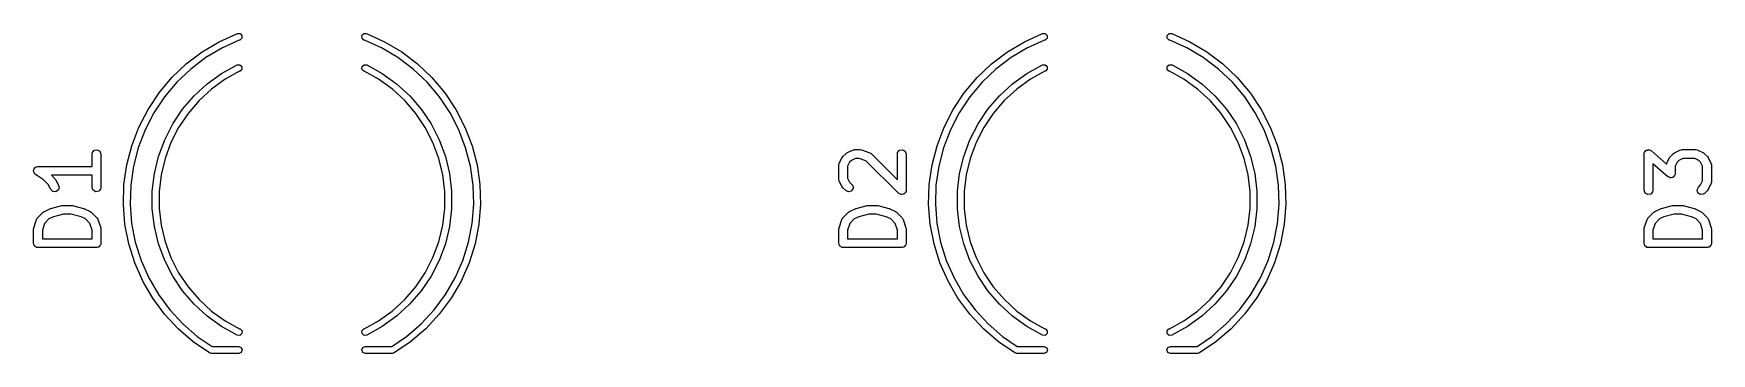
# Model space of a CAD drawing. Extents: x 27 to 143, y -35 to -18.
# Drawn here: x 27.42 to 56.07, y -30.63 to -25.17 of the extents above; entities that cross this region are included whole.
import ezdxf

# ---------------------------------------------------------------- set-up
doc = ezdxf.new("R2010")
doc.units = 0
doc.layers.add('BLACK', color=7, linetype='CONTINUOUS')

msp = doc.modelspace()

# ---------------------------------------------------------------- linework, layer by layer
at = {"layer": 'BLACK', "linetype": 'CONTINUOUS'}
for p, q in [((30.5881, -25.308), (30.8975, -25.1677)), ((30.8975, -25.1677), (30.8975, -25.1677)), ((30.8975, -25.1677), (30.9434, -25.1688)), ((30.9434, -25.1688), (30.9751, -25.202)), ((30.9751, -25.202), (30.9741, -25.2479)), ((33.0249, -25.202), (33.0566, -25.1688)), ((33.0259, -25.2479), (33.0249, -25.202)), ((33.0566, -25.1688), (33.1025, -25.1677)), ((33.1025, -25.1677), (33.4119, -25.308)), ((44.3381, -25.308), (44.6475, -25.1677)), ((44.6475, -25.1677), (44.6475, -25.1677)), ((44.6475, -25.1677), (44.6934, -25.1688)), ((44.6934, -25.1688), (44.7251, -25.202)), ((44.7251, -25.202), (44.7241, -25.2479)), ((46.7749, -25.202), (46.8066, -25.1688)), ((46.7759, -25.2479), (46.7749, -25.202)), ((46.8066, -25.1688), (46.8525, -25.1677)), ((46.8525, -25.1677), (47.1619, -25.308)), ((30.0254, -25.687), (30.2962, -25.4818)), ((30.2962, -25.4818), (30.5881, -25.308)), ((30.6415, -25.4103), (30.3606, -25.5775)), ((30.9302, -25.2794), (30.6415, -25.4103)), ((30.9409, -25.2796), (30.9302, -25.2794)), ((30.9741, -25.2479), (30.9409, -25.2796)), ((33.0591, -25.2796), (33.0259, -25.2479)), ((33.0698, -25.2794), (33.0591, -25.2796)), ((33.3585, -25.4103), (33.0698, -25.2794)), ((33.6394, -25.5775), (33.3585, -25.4103)), ((33.4119, -25.308), (33.7038, -25.4818)), ((33.7038, -25.4818), (33.9746, -25.687)), ((43.7754, -25.687), (44.0462, -25.4818)), ((44.0462, -25.4818), (44.3381, -25.308)), ((44.3915, -25.4103), (44.1106, -25.5775)), ((44.6802, -25.2794), (44.3915, -25.4103)), ((44.6909, -25.2796), (44.6802, -25.2794)), ((44.7241, -25.2479), (44.6909, -25.2796)), ((46.8091, -25.2796), (46.7759, -25.2479)), ((46.8198, -25.2794), (46.8091, -25.2796)), ((47.1085, -25.4103), (46.8198, -25.2794)), ((47.3894, -25.5775), (47.1085, -25.4103)), ((47.1619, -25.308), (47.4538, -25.4818)), ((47.4538, -25.4818), (47.7246, -25.687)), ((29.7792, -25.921), (30.0254, -25.687)), ((30.1001, -25.7749), (29.8632, -26)), ((30.3606, -25.5775), (30.1001, -25.7749)), ((30.6289, -25.8496), (30.8936, -25.7029)), ((30.8936, -25.7029), (30.9395, -25.7004)), ((30.8936, -25.7029), (30.8936, -25.7029)), ((30.9395, -25.7004), (30.9737, -25.7311)), ((30.9762, -25.7769), (30.9455, -25.8111)), ((30.9737, -25.7311), (30.9762, -25.7769)), ((33.0238, -25.7769), (33.0263, -25.7311)), ((33.0545, -25.8111), (33.0238, -25.7769)), ((33.0263, -25.7311), (33.0605, -25.7004)), ((33.0605, -25.7004), (33.1064, -25.7029)), ((33.1064, -25.7029), (33.3711, -25.8496)), ((33.8999, -25.7749), (33.6394, -25.5775)), ((34.1368, -26), (33.8999, -25.7749)), ((33.9746, -25.687), (34.2208, -25.921)), ((43.5292, -25.921), (43.7754, -25.687)), ((43.8501, -25.7749), (43.6132, -26)), ((44.1106, -25.5775), (43.8501, -25.7749)), ((44.3789, -25.8496), (44.6436, -25.7029)), ((44.6436, -25.7029), (44.6895, -25.7004)), ((44.6436, -25.7029), (44.6436, -25.7029)), ((44.6895, -25.7004), (44.7237, -25.7311)), ((44.7262, -25.7769), (44.6955, -25.8111)), ((44.7237, -25.7311), (44.7262, -25.7769)), ((46.7738, -25.7769), (46.7763, -25.7311)), ((46.8045, -25.8111), (46.7738, -25.7769)), ((46.7763, -25.7311), (46.8105, -25.7004)), ((46.8105, -25.7004), (46.8564, -25.7029)), ((46.8564, -25.7029), (47.1211, -25.8496)), ((47.6499, -25.7749), (47.3894, -25.5775)), ((47.8868, -26), (47.6499, -25.7749)), ((47.7246, -25.687), (47.9708, -25.921)), ((29.5604, -26.1809), (29.7792, -25.921)), ((29.8632, -26), (29.6527, -26.2502)), ((30.1603, -26.2313), (30.3833, -26.0266)), ((30.3833, -26.0266), (30.6289, -25.8496)), ((30.6908, -25.9474), (30.4563, -26.1163)), ((30.9357, -25.8117), (30.6908, -25.9474)), ((30.9455, -25.8111), (30.9357, -25.8117)), ((33.0643, -25.8117), (33.0545, -25.8111)), ((33.3092, -25.9474), (33.0643, -25.8117)), ((33.5437, -26.1163), (33.3092, -25.9474)), ((33.3711, -25.8496), (33.6167, -26.0266)), ((33.6167, -26.0266), (33.8397, -26.2313)), ((34.3473, -26.2502), (34.1368, -26)), ((34.2208, -25.921), (34.4396, -26.1809)), ((43.3104, -26.1809), (43.5292, -25.921)), ((43.6132, -26), (43.4027, -26.2502)), ((43.9103, -26.2313), (44.1333, -26.0266)), ((44.1333, -26.0266), (44.3789, -25.8496)), ((44.4408, -25.9474), (44.2063, -26.1163)), ((44.6857, -25.8117), (44.4408, -25.9474)), ((44.6955, -25.8111), (44.6857, -25.8117)), ((46.8143, -25.8117), (46.8045, -25.8111)), ((47.0592, -25.9474), (46.8143, -25.8117)), ((47.2937, -26.1163), (47.0592, -25.9474)), ((47.1211, -25.8496), (47.3667, -26.0266)), ((47.3667, -26.0266), (47.5897, -26.2313)), ((48.0973, -26.2502), (47.8868, -26)), ((47.9708, -25.921), (48.1896, -26.1809)), ((29.372, -26.4636), (29.5604, -26.1809)), ((29.6527, -26.2502), (29.4714, -26.5221)), ((29.963, -26.4609), (30.1603, -26.2313)), ((30.2434, -26.3118), (30.0551, -26.531)), ((30.4563, -26.1163), (30.2434, -26.3118)), ((33.7566, -26.3118), (33.5437, -26.1163)), ((33.9449, -26.531), (33.7566, -26.3118)), ((33.8397, -26.2313), (34.037, -26.4609)), ((34.5286, -26.5221), (34.3473, -26.2502)), ((34.4396, -26.1809), (34.628, -26.4636)), ((43.122, -26.4636), (43.3104, -26.1809)), ((43.4027, -26.2502), (43.2214, -26.5221)), ((43.713, -26.4609), (43.9103, -26.2313)), ((43.9934, -26.3118), (43.8051, -26.531)), ((44.2063, -26.1163), (43.9934, -26.3118)), ((47.5066, -26.3118), (47.2937, -26.1163)), ((47.6949, -26.531), (47.5066, -26.3118)), ((47.5897, -26.2313), (47.787, -26.4609)), ((48.2786, -26.5221), (48.0973, -26.2502)), ((48.1896, -26.1809), (48.378, -26.4636)), ((29.2162, -26.7654), (29.372, -26.4636)), ((29.4714, -26.5221), (29.3215, -26.8126)), ((29.7942, -26.7122), (29.963, -26.4609)), ((30.0551, -26.531), (29.8939, -26.7709)), ((34.1061, -26.7709), (33.9449, -26.531)), ((34.037, -26.4609), (34.2058, -26.7122)), ((34.6785, -26.8126), (34.5286, -26.5221)), ((34.628, -26.4636), (34.7838, -26.7654)), ((42.9662, -26.7654), (43.122, -26.4636)), ((43.2214, -26.5221), (43.0715, -26.8126)), ((43.5442, -26.7122), (43.713, -26.4609)), ((43.8051, -26.531), (43.6439, -26.7709)), ((47.8561, -26.7709), (47.6949, -26.531)), ((47.787, -26.4609), (47.9558, -26.7122)), ((48.4285, -26.8126), (48.2786, -26.5221)), ((48.378, -26.4636), (48.5338, -26.7654)), ((29.0948, -27.0827), (29.2162, -26.7654)), ((29.3215, -26.8126), (29.2048, -27.1179)), ((29.6563, -26.9817), (29.7942, -26.7122)), ((29.8939, -26.7709), (29.7622, -27.0282)), ((34.2378, -27.0282), (34.1061, -26.7709)), ((34.2058, -26.7122), (34.3437, -26.9817)), ((34.7952, -27.1179), (34.6785, -26.8126)), ((34.7838, -26.7654), (34.9051, -27.0827)), ((42.8449, -27.0827), (42.9662, -26.7654)), ((43.0715, -26.8126), (42.9548, -27.1179)), ((43.4063, -26.9817), (43.5442, -26.7122)), ((43.6439, -26.7709), (43.5122, -27.0282)), ((47.9878, -27.0282), (47.8561, -26.7709)), ((47.9558, -26.7122), (48.0937, -26.9817)), ((48.5452, -27.1179), (48.4285, -26.8126)), ((48.5338, -26.7654), (48.6551, -27.0827)), ((28.4174, -27.2258), (28.4219, -27.2001)), ((28.4219, -27.2001), (28.4549, -27.1608)), ((28.4549, -27.1608), (28.5054, -27.1519)), ((28.5054, -27.1519), (28.5498, -27.1776)), ((28.5498, -27.1776), (28.5674, -27.2258)), ((29.0096, -27.4116), (29.0948, -27.0827)), ((29.2048, -27.1179), (29.1227, -27.4343)), ((29.5511, -27.2655), (29.6563, -26.9817)), ((29.7622, -27.0282), (29.6618, -27.2992)), ((34.3382, -27.2992), (34.2378, -27.0282)), ((34.3437, -26.9817), (34.4489, -27.2655)), ((34.8773, -27.4343), (34.7952, -27.1179)), ((34.9051, -27.0827), (34.9904, -27.4116)), ((41.2846, -27.2204), (41.303, -27.2075)), ((41.303, -27.2075), (41.3041, -27.2063)), ((41.3041, -27.2063), (41.3993, -27.1587)), ((41.3993, -27.1587), (41.4243, -27.1513)), ((41.4243, -27.1513), (41.4286, -27.1523)), ((41.4286, -27.1523), (41.4329, -27.1508)), ((41.4329, -27.1508), (41.5281, -27.1508)), ((41.5281, -27.1508), (41.5502, -27.1547)), ((41.5502, -27.1547), (41.5518, -27.1546)), ((41.5518, -27.1546), (41.6947, -27.2023)), ((41.6947, -27.2023), (41.7176, -27.2147)), ((41.7176, -27.2147), (41.7199, -27.2185)), ((42.1674, -27.2258), (42.1719, -27.2001)), ((42.1719, -27.2001), (42.2049, -27.1608)), ((42.2049, -27.1608), (42.2554, -27.1519)), ((42.2554, -27.1519), (42.2998, -27.1776)), ((42.2998, -27.1776), (42.3174, -27.2258)), ((42.7596, -27.4116), (42.8449, -27.0827)), ((42.9548, -27.1179), (42.8727, -27.4343)), ((43.3011, -27.2655), (43.4063, -26.9817)), ((43.5122, -27.0282), (43.4118, -27.2992)), ((48.0882, -27.2992), (47.9878, -27.0282)), ((48.0937, -26.9817), (48.1989, -27.2655)), ((48.6273, -27.4343), (48.5452, -27.1179)), ((48.6551, -27.0827), (48.7404, -27.4116)), ((54.9174, -27.2258), (54.9193, -27.2147)), ((54.9188, -27.2112), (54.9204, -27.2086)), ((54.9193, -27.2147), (54.9188, -27.2112)), ((54.9204, -27.2086), (54.9219, -27.2001)), ((54.9219, -27.2001), (54.9349, -27.1846)), ((54.9349, -27.1846), (54.9454, -27.1673)), ((54.9454, -27.1673), (54.951, -27.1654)), ((54.951, -27.1654), (54.9549, -27.1608)), ((54.9549, -27.1608), (54.9748, -27.1573)), ((54.9748, -27.1573), (54.9939, -27.1508)), ((54.9939, -27.1508), (54.9995, -27.153)), ((54.9995, -27.153), (55.0054, -27.1519)), ((55.0054, -27.1519), (55.0229, -27.162)), ((55.0229, -27.162), (55.0418, -27.1693)), ((55.0418, -27.1693), (55.3018, -27.3968)), ((55.4155, -27.2204), (55.4339, -27.2075)), ((55.4339, -27.2075), (55.435, -27.2063)), ((55.435, -27.2063), (55.5303, -27.1587)), ((55.5303, -27.1587), (55.5552, -27.1513)), ((55.5552, -27.1513), (55.5596, -27.1523)), ((55.5596, -27.1523), (55.5638, -27.1508)), ((55.5638, -27.1508), (55.8019, -27.1508)), ((55.8019, -27.1508), (55.8276, -27.1553)), ((55.8276, -27.1553), (55.831, -27.1582)), ((55.831, -27.1582), (55.8354, -27.1587)), ((55.8354, -27.1587), (55.9307, -27.2063)), ((55.9307, -27.2063), (55.9487, -27.2197)), ((27.4175, -27.5067), (27.4193, -27.5027)), ((27.4185, -27.4985), (27.4294, -27.4796)), ((27.4193, -27.5027), (27.4185, -27.4985)), ((27.4294, -27.4796), (27.4381, -27.4597)), ((27.4381, -27.4597), (27.442, -27.4578)), ((27.442, -27.4578), (27.4442, -27.454)), ((27.4442, -27.454), (27.4646, -27.4466)), ((27.4646, -27.4466), (27.4841, -27.437)), ((27.4841, -27.437), (27.4883, -27.438)), ((27.4883, -27.438), (27.4924, -27.4365)), ((27.4924, -27.4365), (28.4174, -27.4365)), ((28.4174, -27.4365), (28.4174, -27.2258)), ((28.5674, -27.2258), (28.5674, -27.7972)), ((28.9614, -27.7479), (29.0096, -27.4116)), ((29.1227, -27.4343), (29.0764, -27.7578)), ((29.4802, -27.5598), (29.5511, -27.2655)), ((29.6618, -27.2992), (29.5941, -27.5802)), ((34.4059, -27.5802), (34.3382, -27.2992)), ((34.4489, -27.2655), (34.5198, -27.5598)), ((34.9236, -27.7578), (34.8773, -27.4343)), ((34.9904, -27.4116), (35.0386, -27.7479)), ((41.1674, -27.4163), (41.1719, -27.3906)), ((41.1674, -27.6544), (41.1674, -27.4163)), ((41.1719, -27.3906), (41.1748, -27.3872)), ((41.1748, -27.3872), (41.1753, -27.3827)), ((41.1753, -27.3827), (41.2229, -27.2875)), ((41.2229, -27.2875), (41.2363, -27.2695)), ((41.2363, -27.2695), (41.237, -27.268)), ((41.237, -27.268), (41.2846, -27.2204)), ((41.3516, -27.3654), (41.3174, -27.434)), ((41.3174, -27.434), (41.3174, -27.6367)), ((41.382, -27.335), (41.3516, -27.3654)), ((41.4506, -27.3008), (41.382, -27.335)), ((41.5159, -27.3008), (41.4506, -27.3008)), ((41.6304, -27.339), (41.5159, -27.3008)), ((42.1893, -27.8979), (41.6304, -27.339)), ((41.7199, -27.2185), (41.724, -27.2204)), ((41.724, -27.2204), (42.1674, -27.6638)), ((42.1674, -27.6638), (42.1674, -27.2258)), ((42.3174, -27.2258), (42.3174, -27.8448)), ((42.7114, -27.7479), (42.7596, -27.4116)), ((42.8727, -27.4343), (42.8264, -27.7578)), ((43.2302, -27.5598), (43.3011, -27.2655)), ((43.4118, -27.2992), (43.3441, -27.5802)), ((48.1559, -27.5802), (48.0882, -27.2992)), ((48.1989, -27.2655), (48.2698, -27.5598)), ((48.6736, -27.7578), (48.6273, -27.4343)), ((48.7404, -27.4116), (48.7886, -27.7479)), ((54.9174, -27.8448), (54.9174, -27.2258)), ((55.3239, -27.6156), (55.0674, -27.3911)), ((55.0674, -27.3911), (55.0674, -27.8448)), ((55.3018, -27.3968), (55.3029, -27.3906)), ((55.3029, -27.3906), (55.3057, -27.3872)), ((55.3057, -27.3872), (55.3063, -27.3827)), ((55.3063, -27.3827), (55.3539, -27.2875)), ((55.3539, -27.2875), (55.3672, -27.2695)), ((55.3672, -27.2695), (55.3679, -27.268)), ((55.3679, -27.268), (55.4155, -27.2204)), ((55.4826, -27.3654), (55.4483, -27.434)), ((55.4483, -27.434), (55.4483, -27.5591)), ((55.513, -27.335), (55.4826, -27.3654)), ((55.5815, -27.3008), (55.513, -27.335)), ((55.7842, -27.3008), (55.5815, -27.3008)), ((55.8527, -27.335), (55.7842, -27.3008)), ((55.8831, -27.3654), (55.8527, -27.335)), ((55.9174, -27.434), (55.8831, -27.3654)), ((55.9174, -27.6843), (55.9174, -27.434)), ((55.9487, -27.2197), (55.9502, -27.2204)), ((55.9502, -27.2204), (55.9978, -27.268)), ((55.9978, -27.268), (56.0107, -27.2864)), ((56.0107, -27.2864), (56.0118, -27.2875)), ((56.0118, -27.2875), (56.0595, -27.3827)), ((56.0595, -27.3827), (56.0669, -27.4077)), ((56.0669, -27.4077), (56.0658, -27.412)), ((56.0658, -27.412), (56.0674, -27.4163)), ((56.0674, -27.4163), (56.0674, -27.702)), ((27.4236, -27.5276), (27.4175, -27.5067)), ((27.4274, -27.549), (27.4236, -27.5276)), ((27.4307, -27.5518), (27.4274, -27.549)), ((27.4319, -27.5559), (27.4307, -27.5518)), ((27.4508, -27.5739), (27.4319, -27.5559)), ((27.5875, -27.665), (27.4508, -27.5739)), ((27.6688, -27.7464), (27.5875, -27.665)), ((27.711, -27.8308), (27.6688, -27.7464)), ((28.4174, -27.5865), (27.7211, -27.5865)), ((27.7211, -27.5865), (27.7835, -27.6489)), ((27.7835, -27.6489), (27.7964, -27.6673)), ((27.7964, -27.6673), (27.7976, -27.6684)), ((27.7976, -27.6684), (27.8452, -27.7637)), ((27.8526, -27.7886), (27.8407, -27.8385)), ((27.8452, -27.7637), (27.8526, -27.7886)), ((28.4174, -27.7972), (28.4174, -27.5865)), ((28.9509, -28.0874), (28.9614, -27.7479)), ((29.0764, -27.7578), (29.0663, -28.0845)), ((29.4445, -27.8604), (29.4802, -27.5598)), ((29.5941, -27.5802), (29.56, -27.8672)), ((34.44, -27.8672), (34.4059, -27.5802)), ((34.5198, -27.5598), (34.5555, -27.8604)), ((34.9337, -28.0845), (34.9236, -27.7578)), ((35.0386, -27.7479), (35.0491, -28.0874)), ((41.1689, -27.6586), (41.1674, -27.6544)), ((41.1679, -27.6629), (41.1689, -27.6586)), ((41.1753, -27.6879), (41.1679, -27.6629)), ((41.2229, -27.7831), (41.1753, -27.6879)), ((41.2241, -27.7843), (41.2229, -27.7831)), ((41.237, -27.8026), (41.2241, -27.7843)), ((41.3174, -27.6367), (41.3516, -27.7052)), ((41.3516, -27.7052), (41.3907, -27.7442)), ((41.3907, -27.7442), (41.4056, -27.7655)), ((41.4056, -27.7655), (41.4101, -27.8166)), ((42.7009, -28.0874), (42.7114, -27.7479)), ((42.8264, -27.7578), (42.8163, -28.0845)), ((43.1945, -27.8604), (43.2302, -27.5598)), ((43.3441, -27.5802), (43.31, -27.8672)), ((48.19, -27.8672), (48.1559, -27.5802)), ((48.2698, -27.5598), (48.3055, -27.8604)), ((48.6837, -28.0845), (48.6736, -27.7578)), ((48.7886, -27.7479), (48.7991, -28.0874)), ((55.3428, -27.6229), (55.3239, -27.6156)), ((55.3603, -27.633), (55.3428, -27.6229)), ((55.3662, -27.6319), (55.3603, -27.633)), ((55.3718, -27.6341), (55.3662, -27.6319)), ((55.3909, -27.6276), (55.3718, -27.6341)), ((55.4108, -27.6241), (55.3909, -27.6276)), ((55.4147, -27.6195), (55.4108, -27.6241)), ((55.4203, -27.6176), (55.4147, -27.6195)), ((55.4308, -27.6003), (55.4203, -27.6176)), ((55.4438, -27.5848), (55.4308, -27.6003)), ((55.4453, -27.5763), (55.4438, -27.5848)), ((55.4469, -27.5737), (55.4453, -27.5763)), ((55.4483, -27.5591), (55.4464, -27.5702)), ((55.4464, -27.5702), (55.4469, -27.5737)), ((55.8441, -27.7918), (55.8831, -27.7528)), ((55.8831, -27.7528), (55.9174, -27.6843)), ((56.0595, -27.7355), (56.0118, -27.8308)), ((56.06, -27.7311), (56.0595, -27.7355)), ((56.0629, -27.7276), (56.06, -27.7311)), ((56.0674, -27.702), (56.0629, -27.7276)), ((27.7483, -27.866), (27.711, -27.8308)), ((27.7995, -27.8691), (27.7483, -27.866)), ((27.8407, -27.8385), (27.7995, -27.8691)), ((28.4349, -27.8454), (28.4174, -27.7972)), ((28.4794, -27.8711), (28.4349, -27.8454)), ((28.5299, -27.8622), (28.4794, -27.8711)), ((28.5629, -27.8229), (28.5299, -27.8622)), ((28.5674, -27.7972), (28.5629, -27.8229)), ((29.4445, -28.1631), (29.4445, -27.8604)), ((29.56, -27.8672), (29.56, -28.1562)), ((34.44, -28.1562), (34.44, -27.8672)), ((34.5555, -27.8604), (34.5555, -28.1631)), ((41.2846, -27.8502), (41.237, -27.8026)), ((41.3311, -27.8719), (41.2846, -27.8502)), ((41.3806, -27.8587), (41.3311, -27.8719)), ((41.4101, -27.8166), (41.3806, -27.8587)), ((42.2098, -27.9074), (42.1893, -27.8979)), ((42.2294, -27.9187), (42.2098, -27.9074)), ((42.2327, -27.9181), (42.2294, -27.9187)), ((42.2358, -27.9195), (42.2327, -27.9181)), ((42.2576, -27.9137), (42.2358, -27.9195)), ((42.2799, -27.9098), (42.2576, -27.9137)), ((42.2821, -27.9072), (42.2799, -27.9098)), ((42.2854, -27.9063), (42.2821, -27.9072)), ((42.2983, -27.8878), (42.2854, -27.9063)), ((42.3129, -27.8705), (42.2983, -27.8878)), ((42.3137, -27.8659), (42.3129, -27.8705)), ((42.3148, -27.8642), (42.3137, -27.8659)), ((42.3174, -27.8448), (42.3145, -27.861)), ((42.3145, -27.861), (42.3148, -27.8642)), ((43.1945, -28.1631), (43.1945, -27.8604)), ((43.31, -27.8672), (43.31, -28.1562)), ((48.19, -28.1562), (48.19, -27.8672)), ((48.3055, -27.8604), (48.3055, -28.1631)), ((54.9349, -27.893), (54.9174, -27.8448)), ((54.9794, -27.9187), (54.9349, -27.893)), ((55.0299, -27.9098), (54.9794, -27.9187)), ((55.0629, -27.8705), (55.0299, -27.9098)), ((55.0674, -27.8448), (55.0629, -27.8705)), ((55.8224, -27.8383), (55.8441, -27.7918)), ((55.8357, -27.8879), (55.8224, -27.8383)), ((55.8777, -27.9173), (55.8357, -27.8879)), ((55.9288, -27.9128), (55.8777, -27.9173)), ((55.9502, -27.8979), (55.9288, -27.9128)), ((55.9978, -27.8502), (55.9502, -27.8979)), ((55.9985, -27.8488), (55.9978, -27.8502)), ((56.0118, -27.8308), (55.9985, -27.8488)), ((27.4212, -28.4878), (27.4688, -28.3449)), ((27.4688, -28.3449), (27.4813, -28.322)), ((27.4813, -28.322), (27.4851, -28.3197)), ((27.4851, -28.3197), (27.487, -28.3156)), ((27.487, -28.3156), (27.5822, -28.2204)), ((27.5822, -28.2204), (27.6006, -28.2075)), ((27.6006, -28.2075), (27.6017, -28.2063)), ((27.6017, -28.2063), (27.6969, -28.1587)), ((27.6797, -28.335), (27.6056, -28.4092)), ((27.7567, -28.2965), (27.6797, -28.335)), ((27.6969, -28.1587), (27.7093, -28.155)), ((27.7093, -28.155), (27.7123, -28.153)), ((27.7123, -28.153), (27.9028, -28.1054)), ((27.9302, -28.2532), (27.7567, -28.2965)), ((27.9028, -28.1054), (27.9177, -28.1044)), ((27.9177, -28.1044), (27.921, -28.1032)), ((27.921, -28.1032), (28.0638, -28.1032)), ((28.0546, -28.2532), (27.9302, -28.2532)), ((28.2281, -28.2965), (28.0546, -28.2532)), ((28.0638, -28.1032), (28.0786, -28.1058)), ((28.0786, -28.1058), (28.082, -28.1054)), ((28.082, -28.1054), (28.2725, -28.153)), ((28.3051, -28.335), (28.2281, -28.2965)), ((28.2725, -28.153), (28.2843, -28.1583)), ((28.2843, -28.1583), (28.2878, -28.1587)), ((28.2878, -28.1587), (28.3831, -28.2063)), ((28.3792, -28.4092), (28.3051, -28.335)), ((28.3831, -28.2063), (28.4011, -28.2197)), ((28.4011, -28.2197), (28.4026, -28.2204)), ((28.4026, -28.2204), (28.4978, -28.3156)), ((28.4978, -28.3156), (28.5127, -28.3369)), ((28.5127, -28.3369), (28.5131, -28.3414)), ((28.5131, -28.3414), (28.5159, -28.3449)), ((28.5159, -28.3449), (28.5635, -28.4878)), ((28.9783, -28.426), (28.9509, -28.0874)), ((29.0663, -28.0845), (29.0926, -28.4103)), ((29.4803, -28.4637), (29.4445, -28.1631)), ((29.56, -28.1562), (29.5941, -28.4432)), ((34.4059, -28.4432), (34.44, -28.1562)), ((34.5555, -28.1631), (34.5197, -28.4637)), ((34.9074, -28.4103), (34.9337, -28.0845)), ((35.0491, -28.0874), (35.0217, -28.426)), ((41.1712, -28.4878), (41.2188, -28.3449)), ((41.2188, -28.3449), (41.2313, -28.322)), ((41.2313, -28.322), (41.2351, -28.3197)), ((41.2351, -28.3197), (41.237, -28.3156)), ((41.237, -28.3156), (41.3322, -28.2204)), ((41.3322, -28.2204), (41.3506, -28.2075)), ((41.3506, -28.2075), (41.3517, -28.2063)), ((41.3517, -28.2063), (41.4469, -28.1587)), ((41.4297, -28.335), (41.3556, -28.4092)), ((41.5067, -28.2965), (41.4297, -28.335)), ((41.4469, -28.1587), (41.4593, -28.155)), ((41.4593, -28.155), (41.4623, -28.153)), ((41.4623, -28.153), (41.6528, -28.1054)), ((41.6802, -28.2532), (41.5067, -28.2965)), ((41.6528, -28.1054), (41.6677, -28.1044)), ((41.6677, -28.1044), (41.671, -28.1032)), ((41.671, -28.1032), (41.8138, -28.1032)), ((41.8046, -28.2532), (41.6802, -28.2532)), ((41.9781, -28.2965), (41.8046, -28.2532)), ((41.8138, -28.1032), (41.8286, -28.1058)), ((41.8286, -28.1058), (41.832, -28.1054)), ((41.832, -28.1054), (42.0225, -28.153)), ((42.0551, -28.335), (41.9781, -28.2965)), ((42.0225, -28.153), (42.0343, -28.1583)), ((42.0343, -28.1583), (42.0378, -28.1587)), ((42.0378, -28.1587), (42.1331, -28.2063)), ((42.1292, -28.4092), (42.0551, -28.335)), ((42.1331, -28.2063), (42.1511, -28.2197)), ((42.1511, -28.2197), (42.1526, -28.2204)), ((42.1526, -28.2204), (42.2478, -28.3156)), ((42.2478, -28.3156), (42.2627, -28.3369)), ((42.2627, -28.3369), (42.2631, -28.3414)), ((42.2631, -28.3414), (42.2659, -28.3449)), ((42.2659, -28.3449), (42.3135, -28.4878)), ((42.7283, -28.426), (42.7009, -28.0874)), ((42.8163, -28.0845), (42.8426, -28.4103)), ((43.2303, -28.4637), (43.1945, -28.1631)), ((43.31, -28.1562), (43.3441, -28.4432)), ((48.1559, -28.4432), (48.19, -28.1562)), ((48.3055, -28.1631), (48.2697, -28.4637)), ((48.6574, -28.4103), (48.6837, -28.0845)), ((48.7991, -28.0874), (48.7717, -28.426)), ((54.9212, -28.4878), (54.9688, -28.3449)), ((54.9688, -28.3449), (54.9813, -28.322)), ((54.9813, -28.322), (54.9851, -28.3197)), ((54.9851, -28.3197), (54.987, -28.3156)), ((54.987, -28.3156), (55.0822, -28.2204)), ((55.0822, -28.2204), (55.1006, -28.2075)), ((55.1006, -28.2075), (55.1017, -28.2063)), ((55.1017, -28.2063), (55.1969, -28.1587)), ((55.1797, -28.335), (55.1056, -28.4092)), ((55.2567, -28.2965), (55.1797, -28.335)), ((55.1969, -28.1587), (55.2093, -28.155)), ((55.2093, -28.155), (55.2123, -28.153)), ((55.2123, -28.153), (55.4028, -28.1054)), ((55.4302, -28.2532), (55.2567, -28.2965)), ((55.4028, -28.1054), (55.4177, -28.1044)), ((55.4177, -28.1044), (55.421, -28.1032)), ((55.421, -28.1032), (55.5638, -28.1032)), ((55.5546, -28.2532), (55.4302, -28.2532)), ((55.7281, -28.2965), (55.5546, -28.2532)), ((55.5638, -28.1032), (55.5786, -28.1058)), ((55.5786, -28.1058), (55.582, -28.1054)), ((55.582, -28.1054), (55.7725, -28.153)), ((55.8051, -28.335), (55.7281, -28.2965)), ((55.7725, -28.153), (55.7843, -28.1583)), ((55.7843, -28.1583), (55.7878, -28.1587)), ((55.7878, -28.1587), (55.8831, -28.2063)), ((55.8792, -28.4092), (55.8051, -28.335)), ((55.8831, -28.2063), (55.9011, -28.2197)), ((55.9011, -28.2197), (55.9026, -28.2204)), ((55.9026, -28.2204), (55.9978, -28.3156)), ((55.9978, -28.3156), (56.0127, -28.3369)), ((56.0127, -28.3369), (56.0131, -28.3414)), ((56.0131, -28.3414), (56.0159, -28.3449)), ((56.0159, -28.3449), (56.0635, -28.4878)), ((27.4174, -28.5115), (27.4213, -28.4894)), ((27.4174, -28.7496), (27.4174, -28.5115)), ((27.4213, -28.4894), (27.4212, -28.4878)), ((27.6056, -28.4092), (27.5674, -28.5237)), ((27.5674, -28.5237), (27.5674, -28.6746)), ((28.4174, -28.5237), (28.3792, -28.4092)), ((28.4174, -28.6746), (28.4174, -28.5237)), ((28.5635, -28.4878), (28.5668, -28.51)), ((28.5668, -28.51), (28.5674, -28.5115)), ((28.5674, -28.5115), (28.5674, -28.7496)), ((29.0431, -28.7595), (28.9783, -28.426)), ((29.0926, -28.4103), (29.155, -28.7312)), ((29.5512, -28.758), (29.4803, -28.4637)), ((29.5941, -28.4432), (29.6619, -28.7242)), ((34.3381, -28.7242), (34.4059, -28.4432)), ((34.5197, -28.4637), (34.4488, -28.758)), ((34.845, -28.7312), (34.9074, -28.4103)), ((35.0217, -28.426), (34.9569, -28.7595)), ((41.1674, -28.5115), (41.1713, -28.4894)), ((41.1674, -28.7496), (41.1674, -28.5115)), ((41.1713, -28.4894), (41.1712, -28.4878)), ((41.3556, -28.4092), (41.3174, -28.5237)), ((41.3174, -28.5237), (41.3174, -28.6746)), ((42.1674, -28.5237), (42.1292, -28.4092)), ((42.1674, -28.6746), (42.1674, -28.5237)), ((42.3135, -28.4878), (42.3168, -28.51)), ((42.3168, -28.51), (42.3174, -28.5115)), ((42.3174, -28.5115), (42.3174, -28.7496)), ((42.7931, -28.7595), (42.7283, -28.426)), ((42.8426, -28.4103), (42.905, -28.7312)), ((43.3012, -28.758), (43.2303, -28.4637)), ((43.3441, -28.4432), (43.4119, -28.7242)), ((48.0881, -28.7242), (48.1559, -28.4432)), ((48.2697, -28.4637), (48.1988, -28.758)), ((48.595, -28.7312), (48.6574, -28.4103)), ((48.7717, -28.426), (48.7069, -28.7595)), ((54.9174, -28.5115), (54.9213, -28.4894)), ((54.9174, -28.7496), (54.9174, -28.5115)), ((54.9213, -28.4894), (54.9212, -28.4878)), ((55.1056, -28.4092), (55.0674, -28.5237)), ((55.0674, -28.5237), (55.0674, -28.6746)), ((55.9174, -28.5237), (55.8792, -28.4092)), ((55.9174, -28.6746), (55.9174, -28.5237)), ((56.0635, -28.4878), (56.0668, -28.51)), ((56.0668, -28.51), (56.0674, -28.5115)), ((56.0674, -28.5115), (56.0674, -28.7496)), ((27.424, -28.7679), (27.4174, -28.7496)), ((27.4274, -28.7871), (27.424, -28.7679)), ((27.4326, -28.7914), (27.4274, -28.7871)), ((27.4349, -28.7978), (27.4326, -28.7914)), ((27.4518, -28.8075), (27.4349, -28.7978)), ((27.4667, -28.8201), (27.4518, -28.8075)), ((27.4765, -28.8218), (27.4667, -28.8201)), ((27.4794, -28.8235), (27.4765, -28.8218)), ((27.4826, -28.8229), (27.4794, -28.8235)), ((27.4924, -28.8246), (27.4826, -28.8229)), ((28.4924, -28.8246), (27.4924, -28.8246)), ((27.5674, -28.6746), (28.4174, -28.6746)), ((28.5107, -28.8179), (28.4924, -28.8246)), ((28.5299, -28.8145), (28.5107, -28.8179)), ((28.5342, -28.8094), (28.5299, -28.8145)), ((28.5406, -28.807), (28.5342, -28.8094)), ((28.5503, -28.7902), (28.5406, -28.807)), ((28.5629, -28.7752), (28.5503, -28.7902)), ((28.5646, -28.7655), (28.5629, -28.7752)), ((28.5662, -28.7626), (28.5646, -28.7655)), ((28.5674, -28.7496), (28.5657, -28.7593)), ((28.5657, -28.7593), (28.5662, -28.7626)), ((29.1447, -29.0837), (29.0431, -28.7595)), ((29.155, -28.7312), (29.2527, -29.0431)), ((29.6565, -29.0418), (29.5512, -28.758)), ((29.6619, -28.7242), (29.7624, -28.9952)), ((34.2376, -28.9952), (34.3381, -28.7242)), ((34.4488, -28.758), (34.3435, -29.0418)), ((34.7473, -29.0431), (34.845, -28.7312)), ((34.9569, -28.7595), (34.8553, -29.0837)), ((41.174, -28.7679), (41.1674, -28.7496)), ((41.1774, -28.7871), (41.174, -28.7679)), ((41.1826, -28.7914), (41.1774, -28.7871)), ((41.1849, -28.7978), (41.1826, -28.7914)), ((41.2018, -28.8075), (41.1849, -28.7978)), ((41.2167, -28.8201), (41.2018, -28.8075)), ((41.2265, -28.8218), (41.2167, -28.8201)), ((41.2294, -28.8235), (41.2265, -28.8218)), ((41.2326, -28.8229), (41.2294, -28.8235)), ((41.2424, -28.8246), (41.2326, -28.8229)), ((42.2424, -28.8246), (41.2424, -28.8246)), ((41.3174, -28.6746), (42.1674, -28.6746)), ((42.2607, -28.8179), (42.2424, -28.8246)), ((42.2799, -28.8145), (42.2607, -28.8179)), ((42.2842, -28.8094), (42.2799, -28.8145)), ((42.2906, -28.807), (42.2842, -28.8094)), ((42.3003, -28.7902), (42.2906, -28.807)), ((42.3129, -28.7752), (42.3003, -28.7902)), ((42.3146, -28.7655), (42.3129, -28.7752)), ((42.3162, -28.7626), (42.3146, -28.7655)), ((42.3174, -28.7496), (42.3157, -28.7593)), ((42.3157, -28.7593), (42.3162, -28.7626)), ((42.8947, -29.0837), (42.7931, -28.7595)), ((42.905, -28.7312), (43.0027, -29.0431)), ((43.4065, -29.0418), (43.3012, -28.758)), ((43.4119, -28.7242), (43.5124, -28.9952)), ((47.9876, -28.9952), (48.0881, -28.7242)), ((48.1988, -28.758), (48.0935, -29.0418)), ((48.4973, -29.0431), (48.595, -28.7312)), ((48.7069, -28.7595), (48.6053, -29.0837)), ((54.924, -28.7679), (54.9174, -28.7496)), ((54.9274, -28.7871), (54.924, -28.7679)), ((54.9326, -28.7914), (54.9274, -28.7871)), ((54.9349, -28.7978), (54.9326, -28.7914)), ((54.9518, -28.8075), (54.9349, -28.7978)), ((54.9667, -28.8201), (54.9518, -28.8075)), ((54.9765, -28.8218), (54.9667, -28.8201)), ((54.9794, -28.8235), (54.9765, -28.8218)), ((54.9826, -28.8229), (54.9794, -28.8235)), ((54.9924, -28.8246), (54.9826, -28.8229)), ((55.9924, -28.8246), (54.9924, -28.8246)), ((55.0674, -28.6746), (55.9174, -28.6746)), ((56.0107, -28.8179), (55.9924, -28.8246)), ((56.0299, -28.8145), (56.0107, -28.8179)), ((56.0342, -28.8094), (56.0299, -28.8145)), ((56.0406, -28.807), (56.0342, -28.8094)), ((56.0503, -28.7902), (56.0406, -28.807)), ((56.0629, -28.7752), (56.0503, -28.7902)), ((56.0646, -28.7655), (56.0629, -28.7752)), ((56.0662, -28.7626), (56.0646, -28.7655)), ((56.0674, -28.7496), (56.0657, -28.7593)), ((56.0657, -28.7593), (56.0662, -28.7626)), ((29.2816, -29.3946), (29.1447, -29.0837)), ((29.2527, -29.0431), (29.3845, -29.3422)), ((29.7945, -29.3112), (29.6565, -29.0418)), ((29.7624, -28.9952), (29.8942, -29.2525)), ((34.1058, -29.2525), (34.2376, -28.9952)), ((34.3435, -29.0418), (34.2055, -29.3112)), ((34.6155, -29.3422), (34.7473, -29.0431)), ((34.8553, -29.0837), (34.7184, -29.3946)), ((43.0316, -29.3946), (42.8947, -29.0837)), ((43.0027, -29.0431), (43.1345, -29.3422)), ((43.5445, -29.3112), (43.4065, -29.0418)), ((43.5124, -28.9952), (43.6442, -29.2525)), ((47.8558, -29.2525), (47.9876, -28.9952)), ((48.0935, -29.0418), (47.9555, -29.3112)), ((48.3655, -29.3422), (48.4973, -29.0431)), ((48.6053, -29.0837), (48.4684, -29.3946)), ((29.4523, -29.6883), (29.2816, -29.3946)), ((29.3845, -29.3422), (29.5487, -29.6249)), ((29.9633, -29.5625), (29.7945, -29.3112)), ((29.8942, -29.2525), (30.0554, -29.4924)), ((30.0554, -29.4924), (30.2438, -29.7116)), ((33.7562, -29.7116), (33.9446, -29.4924)), ((33.9446, -29.4924), (34.1058, -29.2525)), ((34.2055, -29.3112), (34.0367, -29.5625)), ((34.4513, -29.6249), (34.6155, -29.3422)), ((34.7184, -29.3946), (34.5477, -29.6883)), ((43.2023, -29.6883), (43.0316, -29.3946)), ((43.1345, -29.3422), (43.2987, -29.6249)), ((43.7133, -29.5625), (43.5445, -29.3112)), ((43.6442, -29.2525), (43.8054, -29.4924)), ((43.8054, -29.4924), (43.9938, -29.7116)), ((47.5062, -29.7116), (47.6946, -29.4924)), ((47.6946, -29.4924), (47.8558, -29.2525)), ((47.9555, -29.3112), (47.7867, -29.5625)), ((48.2013, -29.6249), (48.3655, -29.3422)), ((48.4684, -29.3946), (48.2977, -29.6883)), ((29.6546, -29.9612), (29.4523, -29.6883)), ((29.5487, -29.6249), (29.7433, -29.8875)), ((30.1606, -29.792), (29.9633, -29.5625)), ((30.3837, -29.9967), (30.1606, -29.792)), ((30.2438, -29.7116), (30.4567, -29.907)), ((33.5433, -29.907), (33.7562, -29.7116)), ((33.8394, -29.792), (33.6163, -29.9967)), ((34.0367, -29.5625), (33.8394, -29.792)), ((34.2567, -29.8875), (34.4513, -29.6249)), ((34.5477, -29.6883), (34.3454, -29.9612)), ((43.4046, -29.9612), (43.2023, -29.6883)), ((43.2987, -29.6249), (43.4933, -29.8875)), ((43.9106, -29.792), (43.7133, -29.5625)), ((44.1337, -29.9967), (43.9106, -29.792)), ((43.9938, -29.7116), (44.2067, -29.907)), ((47.2933, -29.907), (47.5062, -29.7116)), ((47.5894, -29.792), (47.3663, -29.9967)), ((47.7867, -29.5625), (47.5894, -29.792)), ((48.0067, -29.8875), (48.2013, -29.6249)), ((48.2977, -29.6883), (48.0954, -29.9612)), ((29.8859, -30.21), (29.6546, -29.9612)), ((29.7433, -29.8875), (29.9659, -30.1268)), ((30.6293, -30.1736), (30.3837, -29.9967)), ((30.4567, -29.907), (30.6912, -30.0759)), ((30.6912, -30.0759), (30.9361, -30.2115)), ((33.0639, -30.2115), (33.3088, -30.0759)), ((33.3088, -30.0759), (33.5433, -29.907)), ((33.6163, -29.9967), (33.3707, -30.1736)), ((34.0341, -30.1268), (34.2567, -29.8875)), ((34.3454, -29.9612), (34.1141, -30.21)), ((43.6359, -30.21), (43.4046, -29.9612)), ((43.4933, -29.8875), (43.7159, -30.1268)), ((44.3793, -30.1736), (44.1337, -29.9967)), ((44.2067, -29.907), (44.4412, -30.0759)), ((44.4412, -30.0759), (44.6861, -30.2115)), ((46.8139, -30.2115), (47.0588, -30.0759)), ((47.0588, -30.0759), (47.2933, -29.907)), ((47.3663, -29.9967), (47.1207, -30.1736)), ((47.7841, -30.1268), (48.0067, -29.8875)), ((48.0954, -29.9612), (47.8641, -30.21)), ((30.1435, -30.4314), (29.8859, -30.21)), ((29.9659, -30.1268), (30.2138, -30.3399)), ((30.2138, -30.3399), (30.4653, -30.5115)), ((30.8941, -30.3203), (30.6293, -30.1736)), ((30.9399, -30.3228), (30.8941, -30.3203)), ((30.9361, -30.2115), (30.9459, -30.2121)), ((30.9741, -30.2921), (30.9399, -30.3228)), ((30.9459, -30.2121), (30.9766, -30.2462)), ((30.9766, -30.2462), (30.9741, -30.2921)), ((33.0234, -30.2462), (33.0541, -30.2121)), ((33.0259, -30.2921), (33.0234, -30.2462)), ((33.0601, -30.3228), (33.0259, -30.2921)), ((33.0541, -30.2121), (33.0639, -30.2115)), ((33.1059, -30.3203), (33.0601, -30.3228)), ((33.3707, -30.1736), (33.1059, -30.3203)), ((33.5347, -30.5115), (33.7862, -30.3399)), ((33.7862, -30.3399), (34.0341, -30.1268)), ((34.1141, -30.21), (33.8565, -30.4314)), ((43.8935, -30.4314), (43.6359, -30.21)), ((43.7159, -30.1268), (43.9638, -30.3399)), ((43.9638, -30.3399), (44.2153, -30.5115)), ((44.6441, -30.3203), (44.3793, -30.1736)), ((44.6899, -30.3228), (44.6441, -30.3203)), ((44.6861, -30.2115), (44.6959, -30.2121)), ((44.7241, -30.2921), (44.6899, -30.3228)), ((44.6959, -30.2121), (44.7266, -30.2462)), ((44.7266, -30.2462), (44.7241, -30.2921)), ((46.7734, -30.2462), (46.8041, -30.2121)), ((46.7759, -30.2921), (46.7734, -30.2462)), ((46.8101, -30.3228), (46.7759, -30.2921)), ((46.8041, -30.2121), (46.8139, -30.2115)), ((46.8559, -30.3203), (46.8101, -30.3228)), ((47.1207, -30.1736), (46.8559, -30.3203)), ((47.2847, -30.5115), (47.5362, -30.3399)), ((47.5362, -30.3399), (47.7841, -30.1268)), ((47.8641, -30.21), (47.6065, -30.4314)), ((30.4242, -30.6229), (30.1435, -30.4314)), ((30.4399, -30.6253), (30.4242, -30.6229)), ((30.455, -30.6315), (30.4399, -30.6253)), ((30.92, -30.6315), (30.455, -30.6315)), ((30.4653, -30.5115), (30.92, -30.5115)), ((30.92, -30.5115), (30.9624, -30.5291)), ((30.9624, -30.6139), (30.92, -30.6315)), ((30.9624, -30.5291), (30.98, -30.5715)), ((30.98, -30.5715), (30.9624, -30.6139)), ((33.02, -30.5715), (33.0376, -30.5291)), ((33.0376, -30.6139), (33.02, -30.5715)), ((33.0376, -30.5291), (33.08, -30.5115)), ((33.08, -30.6315), (33.0376, -30.6139)), ((33.08, -30.5115), (33.5347, -30.5115)), ((33.545, -30.6315), (33.08, -30.6315)), ((33.5601, -30.6253), (33.545, -30.6315)), ((33.5758, -30.6229), (33.5601, -30.6253)), ((33.8565, -30.4314), (33.5758, -30.6229)), ((44.1742, -30.6229), (43.8935, -30.4314)), ((44.1899, -30.6253), (44.1742, -30.6229)), ((44.205, -30.6315), (44.1899, -30.6253)), ((44.67, -30.6315), (44.205, -30.6315)), ((44.2153, -30.5115), (44.67, -30.5115)), ((44.67, -30.5115), (44.7124, -30.5291)), ((44.7124, -30.6139), (44.67, -30.6315)), ((44.7124, -30.5291), (44.73, -30.5715)), ((44.73, -30.5715), (44.7124, -30.6139)), ((46.77, -30.5715), (46.7876, -30.5291)), ((46.7876, -30.6139), (46.77, -30.5715)), ((46.7876, -30.5291), (46.83, -30.5115)), ((46.83, -30.6315), (46.7876, -30.6139)), ((46.83, -30.5115), (47.2847, -30.5115)), ((47.295, -30.6315), (46.83, -30.6315)), ((47.3101, -30.6253), (47.295, -30.6315)), ((47.3258, -30.6229), (47.3101, -30.6253)), ((47.6065, -30.4314), (47.3258, -30.6229))]:
    msp.add_line(p, q, dxfattribs=at)

doc.saveas('drawing.dxf')
